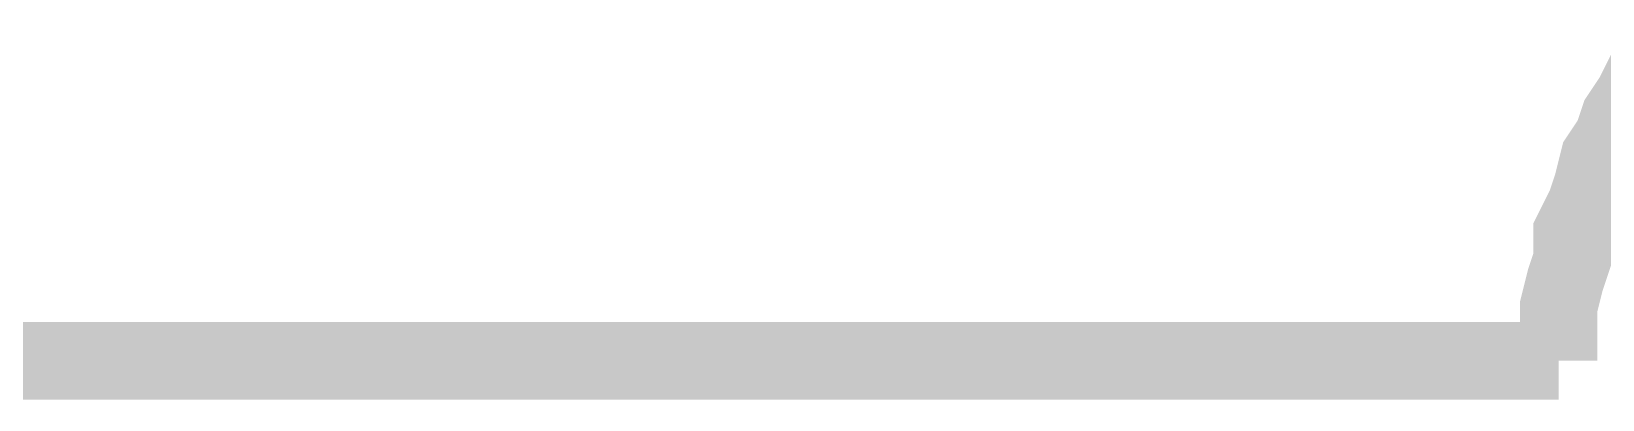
# Model space of a CAD drawing. Header units: inches. Extents: x 0 to 841, y 0 to 594.
# Drawn here: x 716.09 to 722.17, y 457.34 to 458.77 of the extents above; entities that cross this region are included whole.
import ezdxf

# ---------------------------------------------------------------- set-up
doc = ezdxf.new("R2010")
doc.units = ezdxf.units.IN
doc.layers.add('Sheet', color=255, linetype='Continuous')

msp = doc.modelspace()

# ---------------------------------------------------------------- linework, layer by layer
at = {"layer": 'Sheet'}
for points in [[(722.3391, 458.6175, 0.2997, 0.2997, 0), (722.2869, 458.513, 0.2997, 0.2997, 0), (722.2346, 458.4346, 0.2997, 0.2997, 0), (722.2085, 458.3562, 0.2997, 0.2997, 0), (722.1562, 458.2778, 0.2997, 0.2997, 0), (722.1301, 458.1733, 0.2997, 0.2997, 0), (722.104, 458.0949, 0.2997, 0.2997, 0), (722.0517, 457.9904, 0.2997, 0.2997, 0), (722.0517, 457.8859, 0.2997, 0.2997, 0), (722.0256, 457.8075, 0.2997, 0.2997, 0), (721.9994, 457.703, 0.2997, 0.2997, 0), (721.9994, 457.5985, 0.2997, 0.2997, 0), (721.9994, 457.4939, 0.2997, 0.2997, 0)], [(717.5049, 457.4939, 0.2997, 0.2997, 0), (715.0225, 457.4939, 0.2997, 0.2997, 0), (705.0143, 457.4939, 0.2997, 0.2997, 0), (695.0061, 457.4939, 0.2997, 0.2997, 0), (670.0249, 457.4939, 0.2997, 0.2997, 0)], [(721.9994, 457.4939, 0.2997, 0.2997, 0), (717.5049, 457.4939, 0.2997, 0.2997, 0)], [(721.9994, 457.4939, 0.2997, 0.2997, 0), (721.9994, 457.4939, 0.2997, 0.2997, 0), (721.9994, 457.4939, 0.2997, 0.2997, 0), (721.9994, 457.4939, 0.2997, 0.2997, 0), (721.9994, 457.4939, 0.2997, 0.2997, 0), (721.9994, 457.4939, 0.2997, 0.2997, 0), (721.9994, 457.4939, 0.2997, 0.2997, 0), (721.9994, 457.4939, 0.2997, 0.2997, 0), (721.9994, 457.4939, 0.2997, 0.2997, 0), (721.9994, 457.4939, 0.2997, 0.2997, 0), (721.9994, 457.4939, 0.2997, 0.2997, 0), (721.9994, 457.4939, 0.2997, 0.2997, 0), (721.9994, 457.4939, 0.2997, 0.2997, 0), (721.9994, 457.4939, 0.2997, 0.2997, 0), (721.9994, 457.4939, 0.2997, 0.2997, 0), (721.9994, 457.4939, 0.2997, 0.2997, 0), (721.9994, 457.4939, 0.2997, 0.2997, 0), (721.9994, 457.4939, 0.2997, 0.2997, 0), (721.9994, 457.4939, 0.2997, 0.2997, 0), (721.9994, 457.4939, 0.2997, 0.2997, 0), (721.9994, 457.4939, 0.2997, 0.2997, 0), (721.9994, 457.4939, 0.2997, 0.2997, 0), (721.9994, 457.4939, 0.2997, 0.2997, 0), (721.9994, 457.4939, 0.2997, 0.2997, 0), (721.9994, 457.4939, 0.2997, 0.2997, 0), (721.9994, 457.4939, 0.2997, 0.2997, 0), (721.9994, 457.4939, 0.2997, 0.2997, 0), (721.9994, 457.4939, 0.2997, 0.2997, 0), (721.9994, 457.4939, 0.2997, 0.2997, 0), (721.9994, 457.4939, 0.2997, 0.2997, 0), (721.9994, 457.4939, 0.2997, 0.2997, 0), (721.9994, 457.4939, 0.2997, 0.2997, 0), (721.9994, 457.4939, 0.2997, 0.2997, 0)]]:
    msp.add_lwpolyline(points, format="xyseb", dxfattribs=at)

doc.saveas('drawing.dxf')
